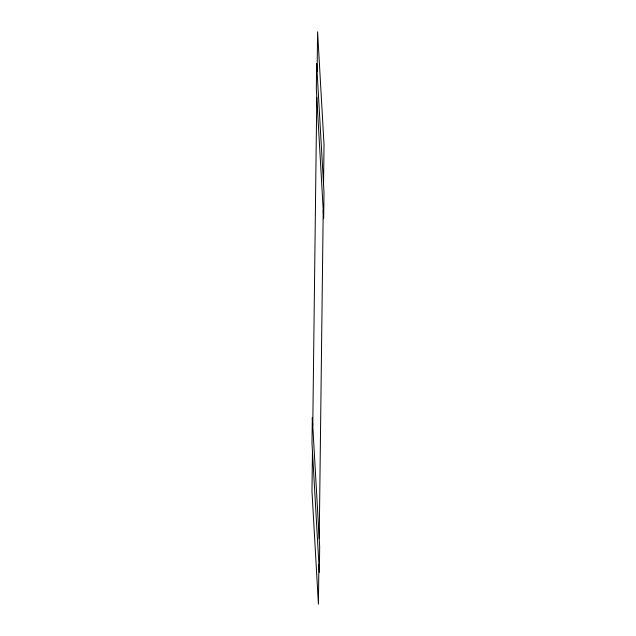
<?xml version="1.0" encoding="UTF-8"?>
<svg xmlns="http://www.w3.org/2000/svg" width="636" height="636" viewBox="0 0 636 636"><rect width="100%" height="100%" fill="white"/><g stroke="black" fill="none" stroke-linecap="round" stroke-linejoin="round"><path stroke-width="0.95" d="M312.459 451.433L311.974 491.254L318.413 604.2L318.898 564.378M312.777 425.778L316.784 97.268M317.102 71.622L317.587 31.8L324.026 144.746L323.541 184.567M319.216 538.732L323.223 210.222M312.316 417.717L311.998 443.364L319.359 572.448L319.67 546.793L312.316 417.717M316.641 63.552L316.33 89.207L323.684 218.283L324.002 192.636L316.641 63.552"/></g></svg>
